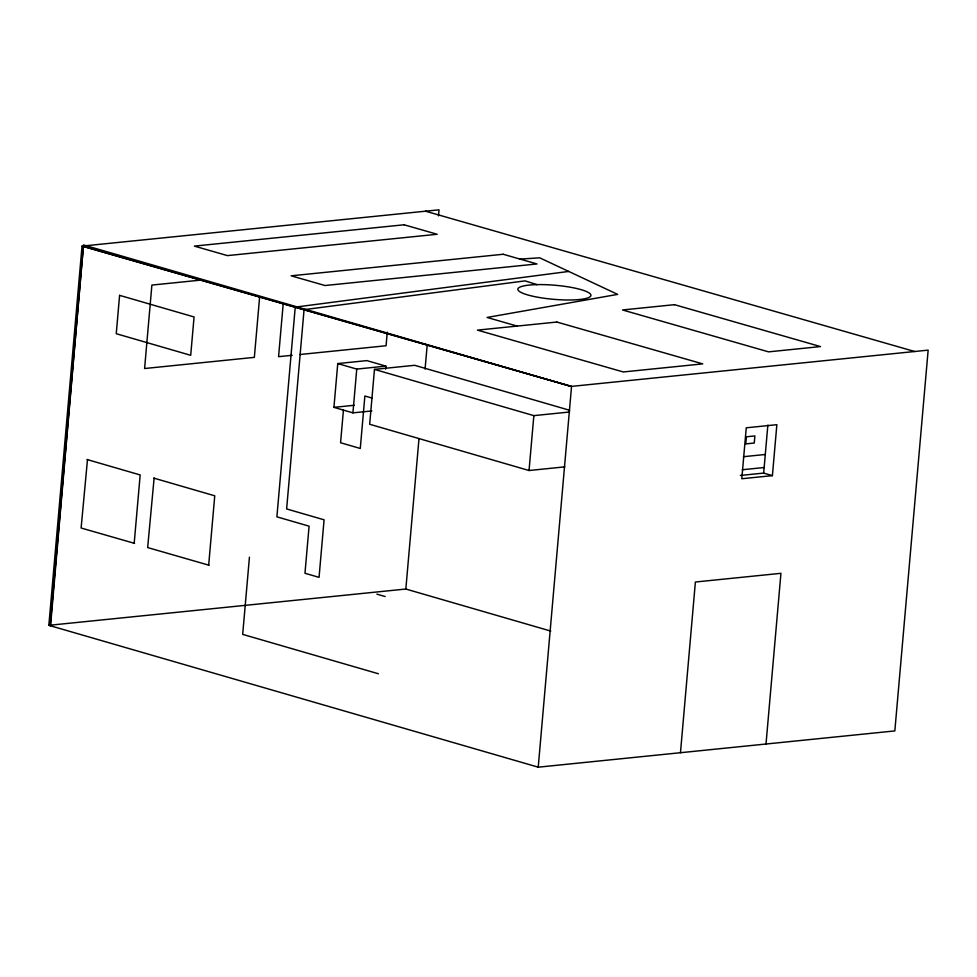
<?xml version="1.0" encoding="UTF-8"?>
<svg xmlns="http://www.w3.org/2000/svg" width="977" height="977" viewBox="0 0 977 977"><rect width="100%" height="100%" fill="white"/><g stroke="black" fill="none" stroke-linecap="round" stroke-linejoin="round"><path stroke-width="1.47" d="M82.031 246.119L571.166 386.428L928.15 350.132L894.834 730.918L538.229 767.177L48.85 625.329L82.031 246.119L439.015 209.823L438.478 215.893M50.193 625.72L83.497 244.934L571.166 386.428M50.56 625.683L83.363 246.509M134.557 543.371L81.115 528.007L87.49 459.508M134.179 543.407L140.175 474.944L87.112 459.544M209.041 565.243L147.661 547.572L154.122 478.058M208.663 565.28L214.745 495.803L153.743 478.095M259.662 296.666L254.35 357.362L144.596 368.524L151.887 285.076L203.008 279.874M249.44 557.159L242.687 634.378L378.429 673.764M283.196 303.847L278.567 356.678L292.196 355.298M371.846 410.938L352.929 412.856L333.926 407.348L337.761 363.566L366.863 360.611L385.866 366.119L385.597 369.147M343.428 410.096L340.57 442.74L360.281 448.467L364.873 396.003L371.968 398.066M352.929 412.856L356.752 369.086L337.761 363.566M569.64 410.279L414.663 365.3L374.472 369.391L369.672 424.262L529.045 470.511L564.767 466.872M387.271 332.156L386.074 345.748L299.768 354.529M550.784 631.081L405.834 589.033L418.974 438.868M425.08 369.086L427.205 344.82M529.045 470.511L533.845 415.64L374.472 369.391M538.229 767.177L571.545 386.391L83.741 246.46M680.468 752.717L695.392 582.011L780.941 573.316L766.005 744.022M772.404 475.628L741.799 478.742L746.257 427.804L776.862 424.69L772.404 475.628L763.66 473.088L767.861 425.093M568.724 271.435L295.237 307.132L276.894 516.833L309.086 526.176L304.971 573.267L319.052 577.358L324.083 519.813L286.627 508.944L304.067 309.66L525.089 280.887L536.959 284.625A36.65 7.059 4.9 0 1 590.914 295.494A36.65 7.059 4.9 0 1 535.335 296.764A36.65 7.059 4.9 0 1 536.959 284.625M356.752 369.086L385.866 366.119M333.926 407.348L354.309 405.272M533.845 415.64L569.567 412.001M743.424 456.711L765.296 454.488M742.288 469.742L764.148 467.519M740.346 475.457L763.66 473.088M48.85 625.329L405.834 589.033M520.094 259.113L539.658 257.806L617.647 294.382L487.083 317.452L517.151 326.086M425.532 211.191L914.667 351.5M376.878 594.138L385.182 596.544M119.597 295.347L116.251 333.707L190.71 355.31L194.069 316.951L119.597 295.347M746.379 436.792L745.756 443.9L754.268 443.033L754.879 435.925L746.379 436.792M404.099 224.783L194.338 246.106L227.433 255.608L437.195 234.272L404.099 224.783M503.192 254.264L291.183 275.819L324.987 285.528L536.996 263.961L503.192 254.264M674.46 304.677L622.532 309.965L768.569 351.854L820.497 346.579L674.46 304.677M556.866 322.044L477.435 330.116L623.289 371.956L702.732 363.884L556.866 322.044"/></g></svg>
